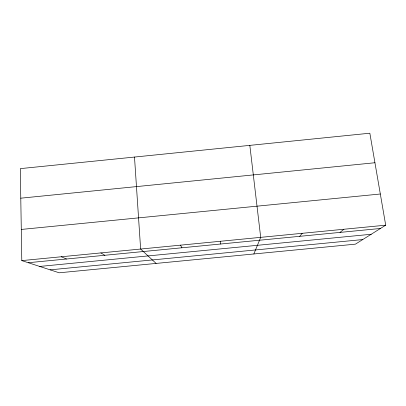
<?xml version="1.0" encoding="UTF-8"?>
<svg xmlns="http://www.w3.org/2000/svg" width="406" height="406" viewBox="0 0 406 406"><rect width="100%" height="100%" fill="white"/><g stroke="black" fill="none" stroke-linecap="round" stroke-linejoin="round"><path stroke-width="0.61" d="M253.857 253.973L260.698 237.353L249.827 145.368M299.684 236.328L302.216 233.308M339.995 232.41L343.887 229.253M385.7 225.183L355.417 244.153L59.19 272.791L21.792 260.611L20.3 168.627L369.846 133.209L385.7 225.183L21.792 260.611M20.777 198.184L374.936 162.745M21.285 229.446L380.326 194.007M28.268 262.723L380.442 228.476M39.681 266.438L371.191 234.272M50.126 269.843L362.741 239.565M61.27 256.77L66.493 259.003M100.886 252.913L104.839 255.272M156.117 263.423L140.633 249.04L134.498 157.056M180.518 245.158L181.918 247.782M220.539 241.26L220.651 244.011"/></g></svg>
